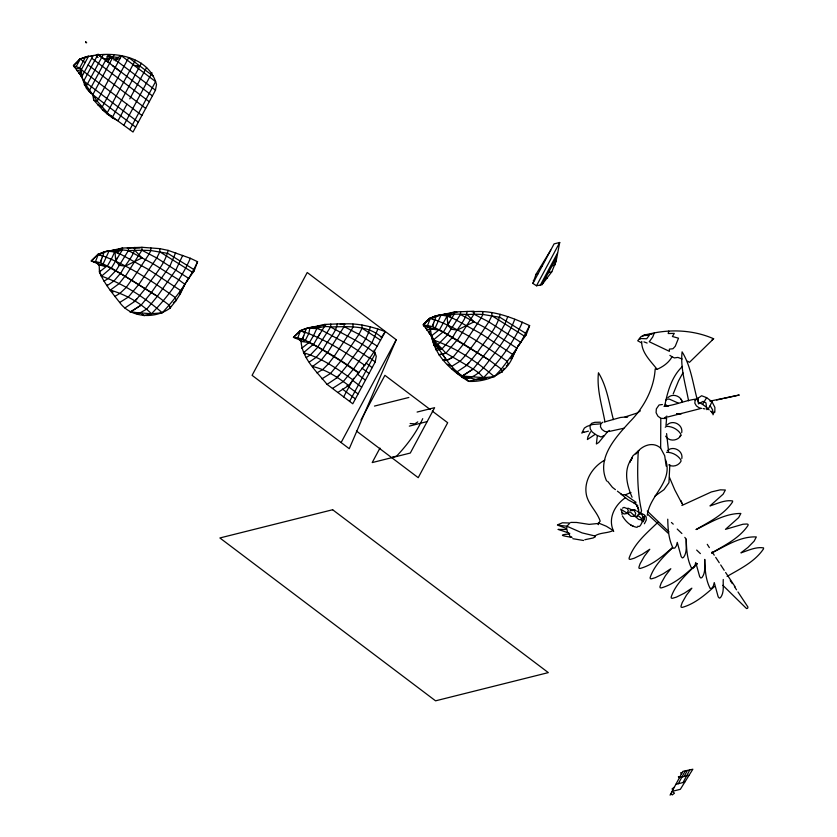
<?xml version="1.0" encoding="UTF-8"?>
<svg xmlns="http://www.w3.org/2000/svg" width="837" height="837" viewBox="0 0 837 837"><rect width="100%" height="100%" fill="white"/><g stroke="black" fill="none" stroke-linecap="round" stroke-linejoin="round"><path stroke-width="1.26" d="M124.619 276.43L125.404 276.241L141.913 250.232L141.934 247.302L122.558 248.045L103.108 252.366L97.824 254.396L91.233 260.966L97.176 263.425L98.839 265.067L106.749 266.156L120.382 273.479L157.366 296.308L169.273 305.181L169.921 308.215C155.086 319.211 130.938 318.06 119.691 302.492C112.2 292.908 104.081 283.325 99.436 271.952L100.063 270.78M326.828 352.806L327.612 352.607L344.122 326.608L344.143 323.678L324.766 324.411L305.317 328.742L300.033 330.772L293.442 337.332L299.395 339.791L301.048 341.433L308.968 342.521L317.934 347.093L340.575 360.82L358.466 372.957L364.786 365.277L373.815 352.168L385.323 331.651C371.032 326.273 355.495 322.454 340.167 324.264M456.667 340.345L457.452 340.146L473.962 314.147L473.983 311.218L454.606 311.95L434.131 316.532L429.36 318.437L423.281 324.871L432.645 337.468M665.624 436.171C668.993 441.81 677.844 441.141 680.847 435.491L680.858 434.11C677.897 429.35 672.048 426.211 666.451 426.378L665.258 427.236M665.97 425.52L666.817 415.999M431.369 334.549C434.194 355.599 451.551 370.875 468.668 381.4C486.339 382.059 505.192 374.85 512.422 357.619L512.579 354.375L520.823 342.333L529.622 325.614C511.805 317.296 492.062 309.627 472.183 311.887M654.973 496.059L663.992 489.676L668.962 482.656L669.809 464.786M666.189 466.136L664.704 455.757L660.644 448.13C653.697 441.727 643.988 444.792 638.265 450.955C637.271 471.001 637.114 491.152 641.55 510.811L640.629 513.071L638.934 513.468M115.14 270.864L116.029 270.644L128.375 250.598L128.605 247.616L127.266 248.181M317.631 347.167L330.594 326.974L330.814 323.982M447.471 334.706L460.434 314.513L460.653 311.521M141.934 247.302L159.762 248.631L168.122 250.378C164.805 264.827 153.359 276.315 145.376 288.514L135.039 301.205L124.859 308.006M370.341 326.744C367.024 341.203 355.568 352.68 347.585 364.88L337.259 377.581L327.068 384.371C316.742 371.628 302.303 358.707 301.048 341.444L301.383 340.826M500.181 314.283C496.864 328.732 485.408 340.22 477.425 352.419L467.098 365.12L456.908 371.91L451.98 368.897L452.848 368.688M120.068 273.553L120.79 273.375C124.818 264.461 133.46 257.221 135.113 247.47L128.49 248.17M337.321 323.846C335.668 333.586 327.026 340.826 322.998 349.74L322.276 349.929M452.116 337.468L452.838 337.28C456.866 328.366 465.508 321.126 467.161 311.385M602.766 422.204L600.725 423.846L600.453 426.828L602.023 429.486L604.607 431.337L607.223 432.028L609.441 430.438M641.707 341.433C641.33 352.618 650.747 361.061 657.076 369.326C663.124 366.69 668.857 362.662 672.038 356.75L674.35 357.912L677.918 357.42L682.103 359.01M714.84 412.243L714.882 407.389L711.952 401.645L706.637 397.659L701.615 395.744L695.128 400.222L694.836 403.204L696.394 405.872L698.989 407.713L701.615 408.414M714.16 411.835L713.03 414.796L712.611 409.848L710.132 405.694L711.952 401.645M110.463 268.248L111.384 268.018L122.359 249.939L122.558 248.045L115.056 250.462M442.522 332.153L443.443 331.923L454.407 313.844L454.606 311.95L453.277 312.661L456.908 312.316M556.124 261.207L559.712 242.479L554.084 243.881L532.876 283.429L536.496 285.773L541.989 284.674L551.803 271.784L556.124 261.207L554.335 261.657M597.273 436.203L596.373 443.987L598.737 442.491L607.892 431.369M644.176 516.314L643.078 521.807L644.542 517.12L643.653 520.269L644.051 518.71M630.177 510.455L632.259 510.005L634.289 510.716L635.712 513.311L634.603 516.429L631.025 516.293L628.514 514.044L628.754 512.411L630.125 511.857L638.6 519.411L641.77 519.965L642.125 522.183C641.132 523.774 640.169 527.687 637.668 526.274M660.644 448.13L660.801 418.343L657.892 416.146L656.093 412.704L656.334 408.906L659.075 404.972L662.381 404.522M532.876 283.429L536.025 274.264L550.736 250.137M664.881 405.077C667.664 391.224 671.86 376.368 682.49 366.397M77.067 63.141L79.766 59.134L88.67 55.933L79.494 73.196L86.462 85.782L92.761 94.738L93.734 100.105L102.386 109.595L133.02 132.026L155.462 90.187L156.509 84.516C148.275 53.087 105.483 49.425 79.766 59.134L73.436 65.631L82.319 77.402M327.068 384.371L352.775 403.79L375.217 361.94L376.263 356.28L374.034 350.148M308.414 342.668L309.575 342.375L313.718 335.239L317.798 326.378L309.91 327.801L308.801 333.513L305.327 340.366L301.048 341.433M668.753 331.107L668.219 333.524L674.287 333.377L672.404 336.505L678.504 338.19L675.25 346.288L672.958 348.736L669.328 349.134L669.401 351.341L649.261 341.737L652.776 336.913L654.346 332.896C674.057 329.098 695.191 330.657 713.637 338.765L689.468 362.337L687.564 361.197M647.273 515.268C649.638 495.096 673.408 481.704 665.561 459.795M665.049 418.72L665.53 416.92M175.676 252.68L169.942 265.925L151.518 292.406L141.15 305.107L130.258 312.086L151.528 313.76L162.273 312.766C176.335 297.564 188.974 280.636 197.563 261.709L190.344 258.277L168.122 250.378M377.895 329.056L372.151 342.291L353.727 368.772L343.358 381.484L332.467 388.452M507.735 316.595L505.067 323.71L498.318 335.668L489.289 348.788L473.198 369.023L462.306 375.991L456.678 373.156L457.87 372.863M97.176 263.425L100.398 262.619L101.465 259.261M299.395 339.791L302.607 338.985L303.685 335.637M426.012 328.135L432.447 326.524L433.524 323.176M197.563 261.709L194.09 270.989L186.536 281.337M529.622 325.614L526.149 334.905L517.831 346.288L520.823 342.333L488.798 321.889L473.962 314.147C465.121 315.277 456.155 312.766 447.554 315.319L481.16 333.775L512.579 354.375L501.321 369.086L494.332 376.671L483.577 377.665L462.327 376.001C454.25 370.498 448.182 362.599 442.742 354.595M170.905 306.3L169.921 308.215L176.073 300.588L175.331 297.564C151.319 280.625 126.23 263.917 98.327 254.27L91.233 260.966L100.398 262.619L104.123 252.115L98.327 254.27L95.481 261.657L93.692 262.096M293.442 337.332L302.607 338.985L306.342 328.481L300.546 330.646L297.69 338.022L295.9 338.472M450.212 313.802C440.398 314.367 429.287 315.978 423.281 324.871L432.447 326.524L436.182 316.02L430.385 318.186L427.529 325.562L423.951 326.461M673.21 393.84L678.577 380.772L682.94 372.842M182.696 255.39L175.979 269.776L157.366 296.308L146.831 309.052L139.727 313.059L136.85 313.77M514.755 319.295C510.329 331.504 502.713 342.166 495.222 352.67C486.778 362.421 480.302 376.671 466.031 378.408L461.668 377.278L462.913 376.964M106.205 266.292L107.366 265.999L111.499 258.874L115.59 250.012L108.977 251.11L103.108 264L98.839 265.067L98.253 264.492M510.675 358.822L512.422 357.619L517.235 347.418M396.236 339.738L349.249 448.705L252.094 375.342L307.231 272.517L396.236 339.738L341.109 442.553M190.344 258.277C181.336 279.129 167.097 297.407 151.528 313.76L144.079 315.622L142.123 314.147L144.079 315.622M522.393 322.182C513.395 343.044 499.155 361.322 483.577 377.665L468.668 381.4L466.031 378.408L462.327 376.001L473.198 369.023L478.89 372.967L483.577 377.665M422.727 418.657C416.418 432.698 407.096 444.981 396.644 456.081L392.448 457.138M159.762 248.631L159.846 251.853L156.749 257.984L138.9 284.318L128.323 297.072L119.691 302.492M361.982 324.997L362.065 328.219L358.958 334.35L341.109 360.695L330.542 373.448L321.9 378.858M491.821 312.536L491.905 315.758L488.798 321.889L476.441 340.753L465.424 355.453L460.381 360.988L451.739 366.397L447.418 364.231M473.198 369.023L445.933 353.141L433.848 340.167L429.088 332.498L430.898 328.983L438.808 330.06L442.982 332.038L489.415 360.213L501.321 369.086L501.97 372.13L499.647 372.706M501.97 372.13L503.958 368.29M185.783 282.372L179.662 293.892L180.373 293.714L184.935 284.308L178.825 279.872L153.15 263.801L128.375 250.598L122.359 249.939L115.506 251.403L149.112 269.87L180.52 290.46L180.373 293.714L176.073 300.588L173.322 302.712M85.071 62.629L80.279 59.008L76.146 66.709L74.357 67.159M93.2 55.472L81.89 76.565C83.857 82.748 85.479 88.868 90.898 93.169M99.77 54.74L98.002 54.405L83.742 80.99L138.304 122.181M105.828 61.446L107.042 59.176L110.725 56.539L117.724 57.481L121.47 55.828L155.588 81.587L129.84 129.62M107.837 61.928L110.725 56.539L106.937 56.288M114.073 54.98L92.761 94.738L97.176 101.131L107.314 112.608L135.395 60.233M115.799 61.059L117.724 57.481L113.78 60.023M121.47 55.828L97.176 101.131L93.734 100.105M141.39 63.214L112.713 116.688L107.073 113.853L102.386 109.595L103.254 109.385M126.942 104.144L118.048 120.716L112.42 117.881L107.073 113.853L108.276 113.56M129.777 98.85L146.611 67.462M123.897 125.131L151.989 72.756M102.574 253.36L103.097 252.376L106.205 251.32L115.38 250.096M99.436 271.962L99.174 264.44M110.599 251.142L106.205 251.32M101.727 275.561L101.287 276.377L110.923 268.133M128.375 250.598L134.851 250.399L142.008 257.932L125.163 266.187L119.231 265.287L115.694 260.841L117.483 257.493M107.45 284.978L107.052 285.71L114.062 280.897L120.382 273.479M110.568 289.623L110.306 290.125L112.995 292.165M298.851 332.969L300.546 330.646C323.699 338.305 344.635 351.781 364.786 365.277L363.614 365.57M304.783 329.726L305.317 328.742L308.424 327.696L319.472 326.252L314.607 327.539L308.424 327.696M312.808 327.508L319.472 326.252M317.265 326.828L322.245 325.384M303.946 351.927L303.496 352.754L305.379 354.177M317.589 326.461L319.514 326.503M312.682 344.614L313.603 344.384L319.692 333.869M312.787 365.989L313.279 367.077M343.651 396.895L353.622 378.303M349.594 401.383L375.342 353.35C361.741 342.49 345.681 335.449 330.594 326.974C321.22 325.059 317.662 330.27 309.91 327.801L317.275 328.554L322.099 330.364L351.32 346.236L369.661 358.257M360.977 419.975L384.915 375.332L430.187 409.523M434.623 317.265L435.156 316.281L434.665 316.47M431.222 328.366L430.888 328.972L429.235 327.33L423.281 324.882L430.385 318.186C458.278 327.822 483.367 344.53 507.379 361.469L508.122 364.493L506.291 365.915M442.647 315.047L449.312 313.791L447.104 314.367M379.967 448.077L372.203 462.579L410.297 453.047L434.623 407.671L417.098 412.055M466.91 314.304L474.056 321.847L457.211 330.092L451.279 329.203L447.743 324.756L449.542 321.408M456.95 340.272L445.933 353.141L438.86 354.909L442.627 353.538M536.496 285.773L559.712 242.479M540.21 285.354L557.4 253.308M541.989 284.674L556.5 257.608L554.973 264.994L552.169 265.706M670.071 795.15L682.825 771.369L692.837 769.234L680.324 789.312L672.101 791.373L674.486 793.173L672.226 794.93L670.908 793.602M678.336 783.714L685.053 771.18M684.143 776.464L687.271 770.626M683.034 782.543L689.761 769.998M706.637 397.659L702.536 404.407L699.272 402.524M109.752 63.057L98.002 54.405L95.648 55.504M590.556 431.756L587.909 436.872L587.407 439.53L594.563 434.748M317.903 337.217L324.568 326.315L324.766 324.411L323.438 325.122L325.771 325.059M427.33 321.45L429.36 318.437L430.385 318.186M569.286 534.006C555.622 535.115 565.571 536.172 572.048 537.406L569.945 536.59L569.286 534.006L569.767 533.284M381.264 337.573L385.323 331.651M131.242 280.385L126.199 287.489L119.984 293.316L114.721 296.528M463.29 344.3L453.319 356.907L446.77 360.444L442.564 359.607L446.77 360.444L453.319 356.907M100.398 262.619L111.384 268.018L131.765 280.259L149.101 254.05L150.817 250.535L150.744 247.721M432.447 326.524L443.443 331.923L463.824 344.164L481.16 317.955L482.876 314.45L482.792 311.626M628.514 514.044L620.73 509.137L622.121 512.432L622.017 514.514M337.803 392.48L348.705 385.512L358.466 372.957M137.027 298.579L134.171 301.425M339.236 374.945L336.39 377.801M469.076 362.484L466.23 365.34M83.92 58.046L85.562 56.979L79.641 68.027L76.418 68.833M186.525 281.389L188.764 278.428L156.749 257.984L141.913 250.232L134.851 250.399M433.524 317.349L434.131 316.532L436.642 316.491M124.891 276.367L119.084 283.659L110.306 290.125C125.602 294.561 140.145 302.617 151.528 313.76M327.11 352.733L321.293 360.025L312.515 366.501C326.043 369.504 337.761 377.351 348.705 385.512L347.501 385.815M322.601 349.845L316.271 357.263L309.272 362.076M452.44 337.384L441.926 348.914L436.297 350.326L436.035 348.349M598.424 524.653L597.953 523.753L600.192 521.158C597.189 512.014 589.3 505.464 586.674 496.079C583.033 481.526 592.293 466.91 604.869 460.047M102.177 257.032L102.993 256.112L97.824 254.396L98.327 254.27M304.396 333.398L305.202 332.477L300.033 330.772M434.236 320.937L435.041 320.016L431.944 318.991M644.396 523.763L646.248 520.101L646.206 517.078L644.302 514.818L640.629 513.071M635.817 454.072L638.945 450.756M115.715 270.717L108.371 278.397L104.039 281.201M317.934 347.093L310.59 354.762L306.216 357.545M447.774 334.633L437.856 344.635L434.288 345.555L430.929 335.062L429.088 332.498M73.436 65.631L80.279 59.008M672.55 547.796C663.668 556.469 654.147 565.571 650.108 577.624L650.307 578.649L651.416 578.838L655.256 577.697L663.302 573.732L670.824 568.721L665.425 575.689L661.157 583.159L659.933 586.716L660.131 587.741L661.24 587.93C673.346 584.498 683.243 576.118 692.471 567.915M692.701 568.124C684.101 576.515 675.04 585.44 671.148 597.084L671.347 598.11L672.456 598.298L676.296 597.168L684.342 593.192L691.864 588.181L686.466 595.149L682.197 602.619L680.973 606.176L681.172 607.202L682.281 607.39C694.804 603.843 704.911 595.034 714.442 586.549M293.703 337.269L300.546 330.646M657.851 522.309C646.959 532.991 634.216 543.297 629.068 558.164L629.267 559.189L630.376 559.378L634.216 558.237L642.261 554.272L649.784 549.26L644.385 556.228L640.117 563.699L638.893 567.256L639.091 568.281L640.2 568.459C652.724 564.923 662.831 556.103 672.362 547.628M693.591 567.256L697.211 563.814M638.265 450.955L632.866 455.883L629.57 462.495L632.353 457.839C623.031 469.327 626.693 484.853 632.071 497.23M693.402 567.088L697.116 563.73M432.834 340.418L442.982 332.038M313.143 344.499L303.496 352.754C321.795 357.995 337.886 369.117 353.224 380.103M98.002 54.405L152.407 95.868M695.128 400.222L697.2 398.569M301.644 348.328L308.968 342.521M446.77 360.444L436.067 345.095L431.494 335.867L438.808 330.06M674.381 787.115L671.996 788.977L673.262 789.207M625.375 497.764C614.599 505.119 607.516 518.877 613.709 531.443M667.863 397.669C672.55 393.034 681.015 395.859 682.364 402.189L681.119 399.322M665.917 400.023L667.089 399.155L669.37 399.123L678.158 403.026M667.204 424.872C672.781 419.253 683.274 424.757 681.726 432.572M667.309 450.798C672.885 445.179 683.379 450.683 681.831 458.498M712.025 339.927L713.637 338.765M679.654 436.349L680.847 435.491M640.368 410.841L637.396 412.955L625.082 416.952L627.76 416.784L620.479 417.475L604.251 422.026M417.778 421.89L414.859 423.857L410.151 423.532M141.15 305.107L130.258 312.075L139.727 313.059M484.707 379.077L476.127 379.538L484.686 379.088L486.569 377.905M96.83 56.592L98.075 57.46M710.132 405.694L708.426 408.54L706.763 409.659L705.968 402.869L703.101 401.362L698.466 403.894L697.912 398.213L698.184 401.896M665.164 417.632L663.72 418.469L660.801 418.343M316.93 372.894L322.705 369.556L328.407 363.854L333.984 356.625L351.31 330.416L353.036 326.911L352.952 324.086M696.164 529.465C709.242 521.849 723.827 514.881 732.542 501.991L732.616 500.965C724.978 499.637 717.194 503.696 709.985 505.914L723.137 494.165L725.365 490.011L720.28 489.844L711.419 491.926L681.873 505.485M711.638 552.933C724.716 545.316 739.301 538.348 748.016 525.458L748.09 524.433L747.054 524.004L743.005 524.234L725.459 529.361L738.642 517.632L740.86 513.468C725.02 513.322 710.163 522.612 696.206 529.528M727.112 576.4C740.19 568.783 754.775 561.815 763.49 548.926L763.564 547.9C755.926 546.582 748.121 550.547 740.933 552.859L748.016 547.356L754.147 541.12L756.334 536.936C740.274 536.161 725.648 546.048 711.67 552.985M583.86 431.934L581.799 433.085L584.362 428.084L587.019 426.378L592.512 424.505L600.725 423.846M622.466 508.143L624.004 507.379L627.311 508.645L628.325 510.633L626.84 513.51L624.015 514.012L622.121 512.432M557.986 524.653L562.401 522.79L569.924 522.999L566.942 526.243L566.712 528.555L557.432 525.081L566.942 526.243L582.092 532.897L594.825 535.952C600.37 532.342 607.484 533.441 613.197 530.522L606.365 526.264L599.355 523.366L589.112 524.38L576.567 522.455L570.771 522.414M604.23 435.533L601.029 436.998L596.614 435.146L592.209 432.018L590.231 428.91L590.054 425.196L591.843 423.219L594.94 422.308L600.506 422.193M617.413 491.162L622.09 494.719L625.333 494.793L630.972 492.491M436.872 316.428L434.895 316.553L438.264 315.235L444.29 314.879M583.609 432.363L588.442 431.16M667.916 416.931L700.266 408.644M122.359 249.939L115.056 252.178L108.977 251.11L112.242 250.964M454.407 313.844L447.115 316.093L441.036 315.015L435.167 327.905L426.619 330.04M620.855 493.924L628.012 499.741L633.954 502.953L636.068 502.336L625.333 494.793M597.953 523.753L599.355 523.366M434.288 345.555L437.856 344.635M409.314 426.117L427.173 421.566M104.97 59.699L112.629 57.847M114.774 59.783L120.34 58.433M77.025 70.737L81.294 69.67L141.913 115.443M78.887 73.342L80.049 73.06M80.875 75.874L81.597 75.686M137.77 66.562L139.873 66.029L133.889 65.391M97.824 104.928L102.145 107.094L128.689 57.586L153.412 76.251M112.42 117.881L113.612 117.588M119.283 254.145L119.879 253.998L115.056 252.178L115.694 260.841M110.882 259.031L111.499 258.874M162.681 300.86L163.205 300.734M540.503 266.731L542.041 266.344M536.025 274.264L538.076 273.751M548.455 272.621L551.803 271.784M321.492 330.521L322.099 330.364M533.315 280.562L534.592 280.238M545.222 278.648L547.524 278.072M451.331 318.05L451.938 317.903L447.115 316.093L439.415 329.914L438.253 330.197M428.481 332.645L429.643 332.362M512.422 357.619L511.71 357.797L516.984 348.213L485.198 327.706L460.434 314.513M494.73 364.775L495.263 364.639M374.453 406.081L408.854 397.47M689.071 775.229L679.466 777.636L678.378 776.809L679.853 776.903M675.877 784.332L684.697 782.124M442.354 354.041L445.933 353.141M434.895 316.553L439.415 315.539M447.303 313.99L452.085 312.923M654.346 332.896L644.333 335.009L641.006 336.6L637.721 340.795L641.247 342.699M623.806 428.272L608.802 431.536M724.005 398.391L739.27 395.012L709.902 401.143M113.497 250.692L117.264 249.876M716.608 399.992L722.854 398.642M695.819 399.113C684.907 400.515 674.936 405.39 663.982 406.301L666.995 406.217M647.168 334.685L644.333 335.009L646.091 334.988M442.804 314.775L441.036 315.015L447.638 313.917L447.115 316.093L447.743 324.756M584.822 539.729L593.067 538.003L595.222 536.894L594.825 535.952M309.91 327.801L314.607 327.539M634.76 510.246L631.318 510.528L635.534 510.288L631.527 510.12M649.658 334.413L651.981 334.256M676.809 413.876L681.496 413.583L676.809 413.876L679.487 413.708M330.594 326.974C347.993 326.639 368.144 324.756 381.839 337.604M133.386 248.139L140.135 247.982M666.555 452.304C672.153 452.137 678.001 455.276 680.962 460.026L680.941 461.417C678.566 465.592 672.896 467.454 668.732 464.88M682.103 772.729L680.711 772.687L681.318 774.183M141.913 250.232L150.817 250.535L167.86 253.412L193.849 269.524L194.09 270.989L192.311 272.182L159.846 251.853M473.962 314.147L482.876 314.45L499.909 317.317L525.898 333.429L526.149 334.905L524.37 336.097L491.905 315.758M105.096 54.656L103.192 54.583L86.462 85.782L84.192 84.663M104.719 58.956L107.042 59.176M583.577 540.493L572.79 538.693M637.219 527.383C630.543 526.4 625.668 521.503 622.372 515.927M98.839 265.067L106.749 266.156L99.436 271.952L101.8 276.252C124.033 284.141 144.498 297.376 162.273 312.766M342.563 323.929L344.917 324.306M657.076 369.326L655.162 369.012C654.042 388.766 643.705 407.786 629.811 421.806C615.509 437.5 596.132 458.268 606.637 481.003M90.992 56.163L91.85 56.32M703.174 408.54L705.068 408.927M108.977 251.11L111.007 251.571M627.886 508.122L633.285 510.465M466.031 378.408L462.306 375.991L468.908 377.686M462.327 376.001L476.107 379.538M433.848 340.167C456.092 348.046 476.546 361.291 494.332 376.671M643.956 341.883L647.137 343.055M630.742 525.081L633.107 525.992M73.687 65.568L79.641 68.027L81.294 69.67L81.89 76.565L79.494 73.196L81.304 69.68L80.708 69.094M302.607 338.985C322.35 348.569 341.098 360.266 359.073 372.81M344.122 326.608L358.958 334.35L377.487 346.33M463.824 344.164L489.415 360.213M131.765 280.259L157.366 296.308M362.065 328.219L380.563 340.199M669.893 355.401L672.038 356.75M636.675 510.915L639.646 512.872M86.305 88.052L89.517 90.323L108.569 54.771L155.462 90.187M702.536 404.407L706.941 407.535M633.954 502.953L637.804 505.799M665.331 404.397L668.062 406.447M91.725 58.234L149.279 101.706M88.126 64.941L145.69 108.402M135.646 127.119L92.761 94.738L89.277 91.327M369.054 357.294L375.217 361.94M432.248 411.072L447.68 422.727L418.218 477.676L356.478 431.055M366.01 362.976L372.162 367.621M361.887 368.071L369.033 373.469M357.315 374.024L365.445 380.165M352.544 380.322L361.668 387.207M346.978 385.585L358.048 393.945M342.385 389.048L355.401 398.883M112.315 65.579L120.915 72.087M615.415 489.635L612.412 487.333L607.672 481.327M680.858 500.463L682.553 504.324M647.242 511.02L668.857 531.777M671.42 522.487L673.251 524.14M647.786 514.326L668.167 533.232M677.227 529.078L681.893 533.525M696.666 550.066L700.391 553.623M99.906 55.838L101.622 57.512M430.302 328.397L431.484 335.867M722.833 585.293L746.552 608.572L747.661 608.248L747.933 607.024L737.972 591.947M707.694 408.33L709.201 409.931M640.159 339.247L639.458 338.462L646.666 338.776L649.386 335.229L642.617 335.627L642.983 336.087M710.739 411.009L712.005 412.484M684.802 537.364L686.256 539.29C686.466 549.114 687.062 559.419 691.634 568.313L693.329 568.177L694.909 565.822L695.756 562.485L699.701 576.766L700.851 578.011L701.971 577.561C705.957 572.435 704.377 565.414 704.754 559.388C704.963 569.212 705.56 579.507 710.132 588.401L711.827 588.275L713.406 585.921L714.254 582.583L718.198 596.865L719.349 598.11L720.469 597.66C724.455 592.533 722.886 585.513 723.252 579.486M730.251 580.596L732.333 583.609M436.495 345.733L439.111 349.615L441.926 348.914L436.056 345.085L433.336 340.293M735.106 586.768L725.616 572.466M734.426 586.622L736.55 589.813M712.12 551.96L714.264 555.203M715.698 557.358L719.265 562.757M720.688 564.923L724.204 570.311M707.265 544.322L709.347 547.597M434.319 344.813L435.899 347.355M711.209 411.459L712.151 413.08M635.116 502.671L638.097 507.965L638.903 512.108M682.029 503.644L674.779 489.886L669.495 477.446M638.097 507.965L636.633 504.941L638.694 509.723M697.022 398.674C692.837 382.969 690.724 365.8 682.092 351.843C680.272 368.238 685.639 384.727 688.569 400.797M613.385 419.609C609.2 403.894 607.087 386.725 598.455 372.768C596.635 389.163 602.002 405.652 604.931 421.722M666.587 433.597L668.564 451.279M667.748 519.191C667.968 529.026 668.564 539.321 673.136 548.214L674.831 548.078L676.411 545.724L677.259 542.386L681.203 556.668L682.343 557.923L683.473 557.463C687.449 552.336 685.88 545.316 686.256 539.29M433.744 341.642L433.786 343.965M85.74 41.85L85.698 42.603L86.65 42.771L85.74 41.85M642.806 516.722L641.77 519.965L640.891 517.915L638.757 516.031L637.281 515.99L636.392 517.214L638.202 514.504L641.55 513.918L642.806 516.722M558.237 529.423L568.616 532.939L567.465 532.196L566.931 529.455L558.237 529.423M332.634 509.743L219.88 537.961L435.564 700.831L548.319 672.613L332.634 509.743M447.628 313.718L449.364 314.042L447.669 313.77M439.111 349.615L438.075 348.087L439.111 349.615"/></g></svg>
